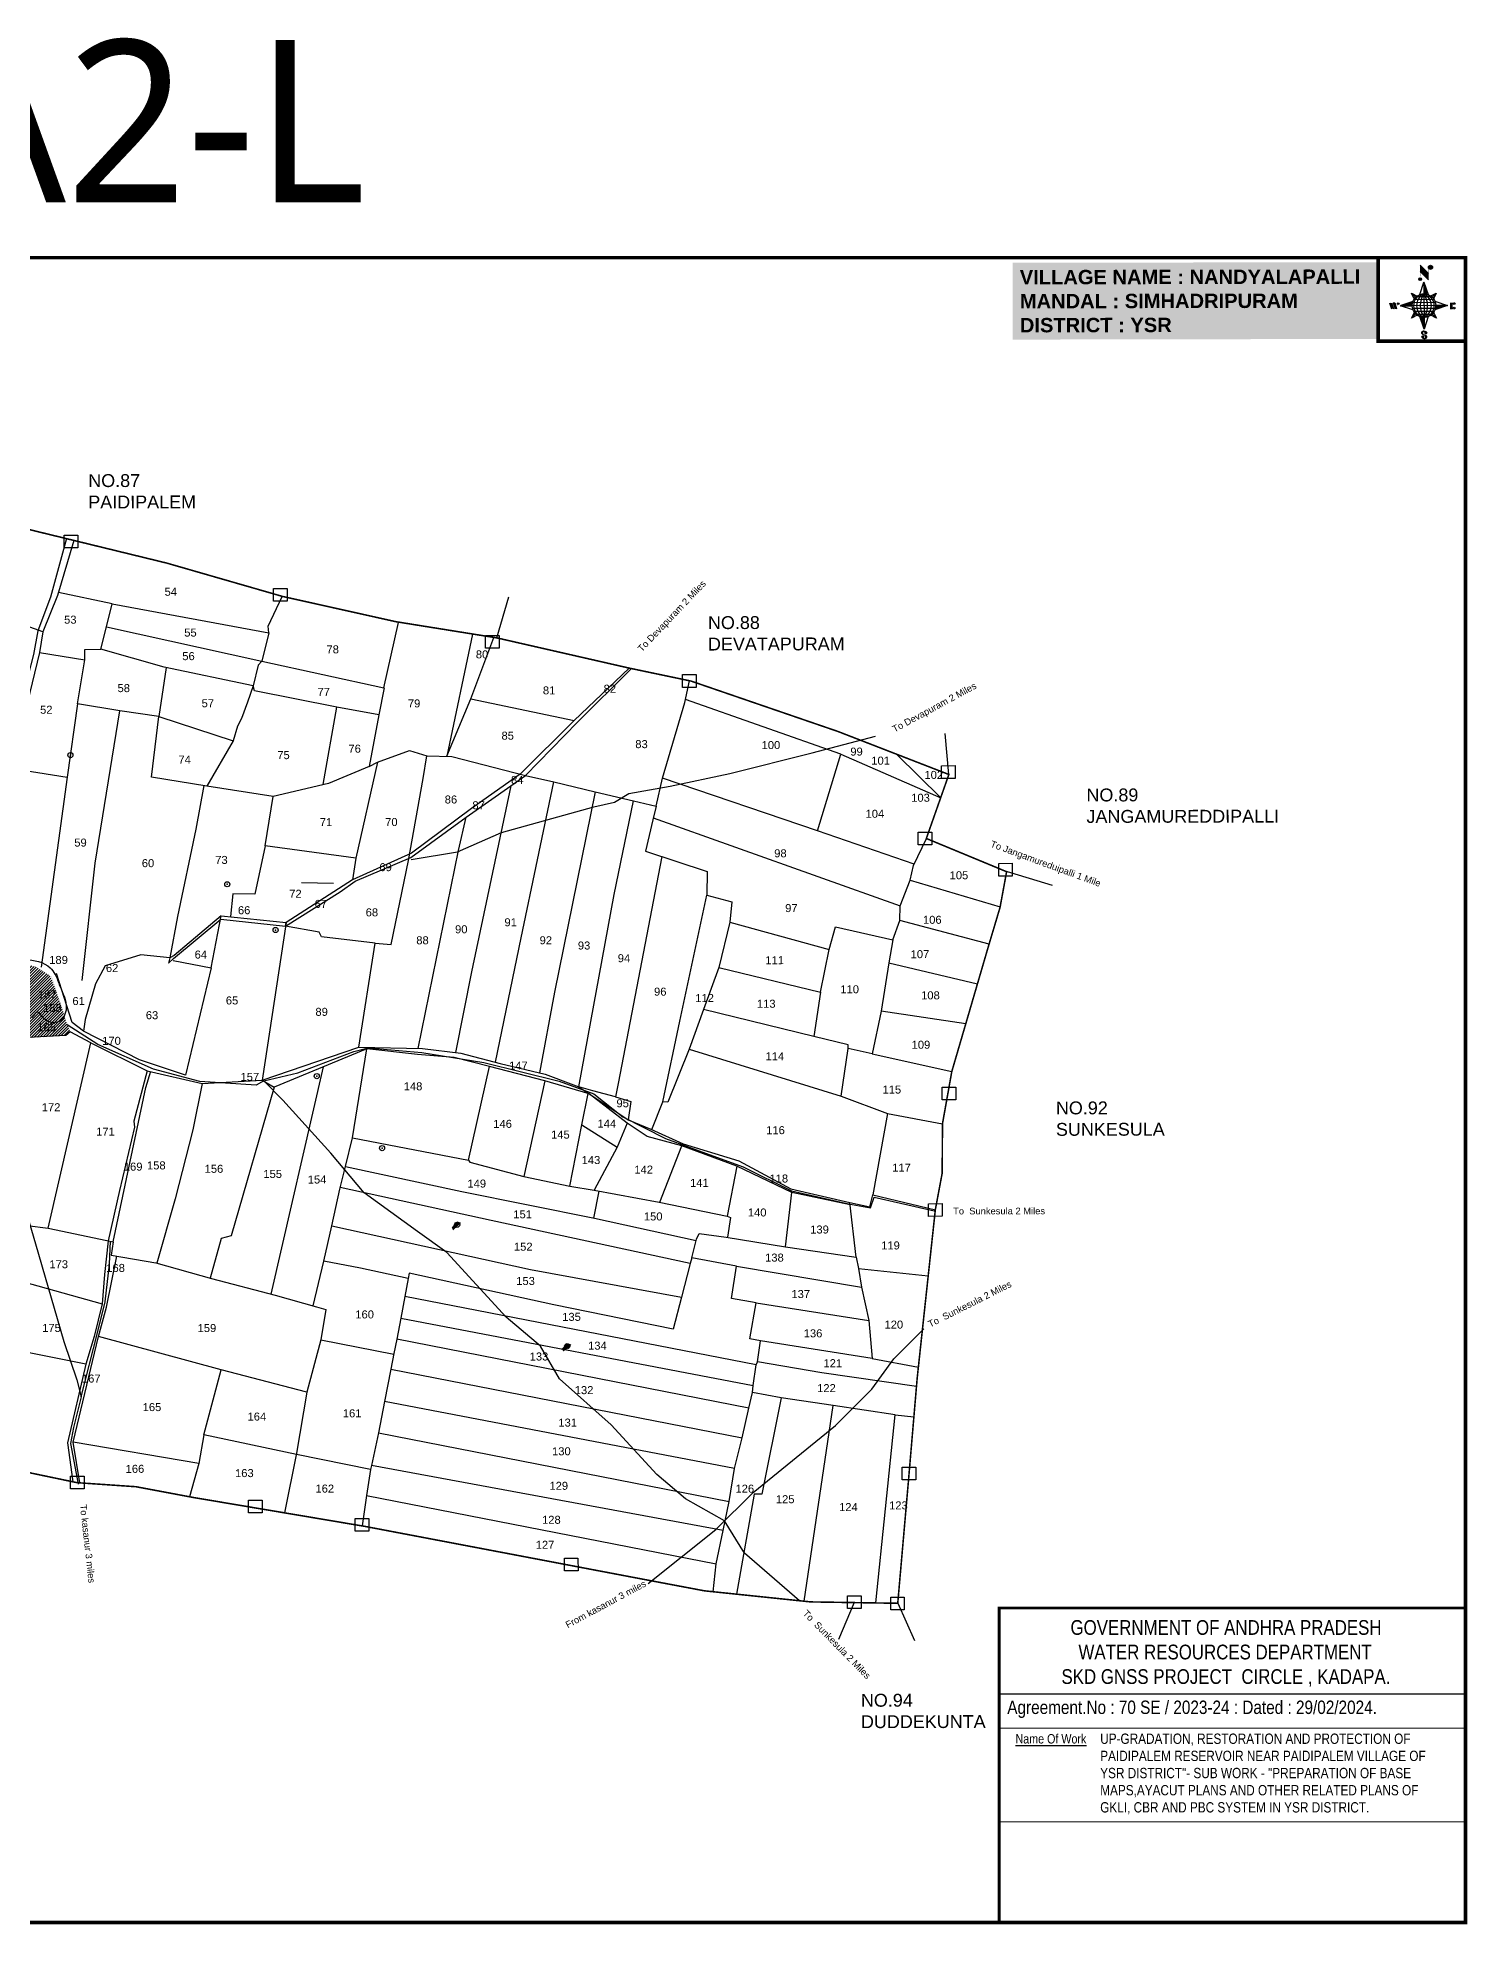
# Model space of a CAD drawing. Header units: inches. Extents: x 192109 to 198389, y 1620925 to 1624593.
# Drawn here: x 195609 to 198389, y 1620925 to 1624593 of the extents above; entities that cross this region are included whole.
import ezdxf
from ezdxf.enums import TextEntityAlignment as Align

# ---------------------------------------------------------------- set-up
doc = ezdxf.new("R2010")
doc.units = ezdxf.units.IN
doc.header["$LTSCALE"] = 15
doc.header["$MEASUREMENT"] = 0
doc.header["$PDMODE"] = 32
doc.header["$PDSIZE"] = 10
for name, color, linetype in [('bord', 1, 'Continuous'), ('CADAS', 1, 'Continuous'), ('FRAME 025', 7, 'Continuous'), ('PLOT NO', 7, 'Continuous'), ('PLOTS', 7, 'Continuous'), ('POINT', 2, 'Continuous'), ('ROAD', 1, 'Continuous'), ('STREAM', 4, 'Continuous'), ('text2', 7, 'Continuous'), ('TITLEBLOCK', 7, 'Continuous'), ('VILLAGE BOUNADRY', 5, 'Continuous'), ('VILLAGE BOUNDARY', 5, 'Continuous')]:
    doc.layers.add(name, color=color, linetype=linetype)
doc.styles.add('ARIALN', font='ARIALN.TTF')
doc.styles.get("Standard").update_dxf_attribs({"font": 'arial.ttf'})
doc.styles.add('TMS', font='trebuc.ttf')
pattern_1 = [(267.297113149, (-8720374.938, 50637915.138), (10.5367255337, -0.497431438), [])]
pattern_2 = [(357.297113149, (-8720374.938, 50637915.138), (0.497431438, 10.5367255337), [])]

# ---------------------------------------------------------------- blocks, each defined once
blk = doc.blocks.new('*X14')
at = {"color": 0, "linetype": 'Continuous'}
for p, q in [((6321.6, 240.5), (6322.3, 241.2)), ((6321.6, 240.3), (6322.3, 241)), ((6321.6, 240.1), (6322.3, 240.8)), ((6321.6, 239.9), (6322.4, 240.7)), ((6321.6, 239.8), (6322.4, 240.6)), ((6321.6, 239.6), (6322.5, 240.5)), ((6321.6, 239.4), (6322.5, 240.3)), ((6321.6, 239.2), (6322.6, 240.2)), ((6321.7, 239.1), (6322.6, 240.1)), ((6321.8, 240.8), (6322.4, 241.4)), ((6321.8, 239), (6322.7, 240)), ((6321.8, 239), (6322.8, 239.9)), ((6321.9, 238.9), (6322.9, 239.8)), ((6322, 238.8), (6323, 239.7)), ((6322.1, 241.3), (6322.4, 241.6)), ((6322.1, 238.7), (6323.1, 239.6)), ((6322.2, 238.6), (6323.1, 239.6)), ((6322.3, 238.5), (6323.2, 239.5)), ((6322.4, 238.5), (6323.3, 239.4)), ((6322.5, 238.4), (6323.4, 239.3)), ((6322.7, 238.4), (6323.6, 239.3)), ((6322.8, 238.3), (6323.7, 239.2)), ((6322.9, 238.3), (6323.8, 239.1)), ((6323.1, 238.2), (6323.9, 239.1)), ((6323.2, 238.2), (6324, 239)), ((6323.3, 238.2), (6324.2, 239)), ((6323.5, 238.1), (6324.3, 238.9)), ((6323.7, 238.1), (6324.4, 238.9)), ((6323.8, 238.1), (6324.6, 238.8)), ((6324.1, 238.2), (6324.7, 238.8)), ((6324.3, 238.3), (6324.9, 238.8)), ((6324.6, 238.3), (6325.1, 238.8)), ((6324.8, 238.4), (6325.2, 238.8)), ((6325.1, 238.5), (6325.4, 238.8)), ((6325.4, 238.6), (6325.6, 238.8))]:
    blk.add_line(p, q, dxfattribs=at)
blk = doc.blocks.new('*X13')
at = {"color": 0, "linetype": 'Continuous'}
for p, q in [((6324.4, 240.3), (6324.5, 240.4)), ((6324.6, 240.3), (6324.8, 240.5)), ((6324.7, 240.2), (6325, 240.5)), ((6324.8, 240.2), (6325.2, 240.6)), ((6325, 240.1), (6325.5, 240.6)), ((6325.1, 240.1), (6325.6, 240.6)), ((6325.2, 240), (6325.8, 240.6)), ((6325.3, 240), (6326, 240.6)), ((6325.4, 239.9), (6326.1, 240.6)), ((6325.5, 239.8), (6326.2, 240.5)), ((6325.6, 239.8), (6326.3, 240.5)), ((6325.7, 239.7), (6326.5, 240.4)), ((6325.9, 239.6), (6326.6, 240.3)), ((6326, 239.5), (6326.7, 240.3)), ((6326, 239.4), (6326.8, 240.2)), ((6326.1, 239.3), (6327, 240.2)), ((6326.2, 239.3), (6327.1, 240.1)), ((6326.3, 239.2), (6327.1, 240)), ((6326.4, 239.1), (6327.2, 239.9)), ((6326.5, 239), (6327.3, 239.8)), ((6326.5, 238.9), (6327.4, 239.7)), ((6326.6, 238.8), (6327.5, 239.6)), ((6326.7, 238.7), (6327.5, 239.5)), ((6326.8, 238.6), (6327.6, 239.4)), ((6326.8, 238.5), (6327.7, 239.3)), ((6326.8, 236.5), (6327.4, 237)), ((6326.9, 238.3), (6327.8, 239.2)), ((6326.9, 238.2), (6327.9, 239.1)), ((6326.9, 236.8), (6327.6, 237.4)), ((6327, 238.1), (6327.8, 239)), ((6327, 237.9), (6327.8, 238.8)), ((6327, 237.8), (6327.8, 238.6)), ((6327, 237.6), (6327.8, 238.4)), ((6327, 237.4), (6327.8, 238.2)), ((6327, 237.3), (6327.8, 238)), ((6327, 237.1), (6327.8, 237.9))]:
    blk.add_line(p, q, dxfattribs=at)
blk = doc.blocks.new('H')
at = {"layer": 'bord', "extrusion": (0.000427885, 0.004792, 0.999988)}
h = blk.add_hatch(dxfattribs=at)
h.set_pattern_fill('LINE', color=8, scale=84.387686, angle=-2.7029, style=0)
h.set_pattern_definition(pattern_2)
h.paths.add_polyline_path([(-492, 786, -0.090992), (-448, 775), (-486, 912)])
h = blk.add_hatch(dxfattribs=at)
h.set_pattern_fill('LINE', color=8, scale=84.387686, angle=-92.7029, style=0)
h.set_pattern_definition(pattern_1)
h.paths.add_polyline_path([(-625, 665, -0.090992), (-615, 710), (-751, 671)])
h = blk.add_hatch(dxfattribs=at)
h.set_pattern_fill('LINE', color=8, scale=84.387686, angle=-92.7029, style=0)
h.set_pattern_definition(pattern_1)
h.paths.add_polyline_path([(-246, 647), (-372, 653, -0.090992), (-382, 609)])
h = blk.add_hatch(dxfattribs=at)
h.set_pattern_fill('LINE', color=8, scale=84.387686, angle=-2.7029, style=0)
h.set_pattern_definition(pattern_2)
h.paths.add_polyline_path([(-504, 533, -0.090992), (-549, 543), (-510, 406)])
for p, q in [((-519, 1020, -1217), (-435, 927, -1216)), ((-516, 1087, -1217), (-432, 994, -1217)), ((-538, 774, -1216), (-487, 906, -1216)), ((-487, 906, -1216), (-493, 780, -1216)), ((-487, 906, -1216), (-448, 769, -1216)), ((-865, 701, -1215), (-847, 638, -1215)), ((-847, 700, -1215), (-829, 637, -1215)), ((-829, 699, -1215), (-811, 636, -1215)), ((-829, 699, -1215), (-811, 698, -1215)), ((-811, 698, -1215), (-794, 635, -1215)), ((-752, 665, -1215), (-615, 704, -1215)), ((-752, 665, -1215), (-625, 659, -1215)), ((-619, 614, -1215), (-752, 665, -1215)), ((-627, 794, -1216), (-567, 760, -1216)), ((-627, 794, -1216), (-584, 747, -1215)), ((-599, 731, -1215), (-627, 794, -1216)), ((-421, 753, -1216), (-359, 781, -1216)), ((-359, 781, -1216), (-405, 739, -1216)), ((-359, 781, -1216), (-392, 721, -1215)), ((-246, 641, -1215), (-383, 603, -1215)), ((-379, 693, -1215), (-246, 641, -1215)), ((-373, 647, -1215), (-246, 641, -1215)), ((-213, 669, -1215), (-217, 601, -1215)), ((-197, 600, -1215), (-194, 668, -1215)), ((-639, 526, -1214), (-606, 585, -1215)), ((-639, 526, -1214), (-593, 568, -1215)), ((-577, 553, -1215), (-639, 526, -1214)), ((-511, 400, -1214), (-549, 537, -1214)), ((-460, 533, -1215), (-511, 400, -1214)), ((-505, 527, -1214), (-511, 400, -1214)), ((-371, 513, -1214), (-431, 546, -1215)), ((-371, 513, -1214), (-414, 560, -1215)), ((-399, 576, -1215), (-371, 513, -1214))]:
    blk.add_line(p, q, dxfattribs=at)
at = {"layer": 'bord', "color": 8, "linetype": 'ByBlock', "extrusion": (0.000427885, 0.004792, 0.999988)}
for p, q in [((-373, 647, -1215), (-625, 659, -1215)), ((-378, 616, -1215), (-623, 628, -1215)), ((-375, 679, -1215), (-620, 691, -1215)), ((-386, 711, -1215), (-605, 722, -1215)), ((-411, 744, -1216), (-578, 752, -1216)), ((-493, 780, -1216), (-505, 527, -1214)), ((-392, 585, -1215), (-611, 595, -1215)), ((-420, 555, -1215), (-587, 562, -1215))]:
    blk.add_line(p, q, dxfattribs=at)
at = {"layer": 'bord', "extrusion": (0.000427885, 0.004792, 0.999988), "elevation": -1212}
for points, const_width in [([(-522, 960), (-516, 1093)], 1.61), ([(-434, 933), (-428, 1066)], 1.61), ([(-870, 707), (-846, 706)], 0.642), ([(-829, 643), (-855, 644)], 0.642), ([(-829, 643), (-821, 678)], 0.642), ([(-811, 642), (-784, 641)], 0.642), ([(-793, 641), (-782, 694)], 0.642), ([(-223, 676), (-174, 673)], 0.706), ([(-195, 645), (-185, 644)], 0.706), ([(-177, 605), (-226, 607)], 0.706)]:
    blk.add_lwpolyline(points, dxfattribs=dict(at, const_width=const_width))
for points, const_width in [([(-414, 1073, 1), (-398, 1058, 1)], 22.3), ([(-530, 950, 1), (-520, 939, 1)], 14.8), ([(-776, 697, 1), (-769, 690, 1)], 8.9), ([(-180, 618, 1), (-173, 611, 1)], 9.79), ([(-178, 667, 1), (-171, 660, 1)], 9.79), ([(-525, 322, 1), (-533, 329, 1)], 11.1), ([(-490, 362, 1), (-498, 369, 1)], 11.1)]:
    blk.add_lwpolyline(points, format="xyb", close=True, dxfattribs=dict(at, const_width=const_width))
for points in [[(-537, 317), (-531, 310), (-520, 307), (-505, 307), (-494, 310), (-486, 318), (-487, 326), (-491, 333), (-494, 336), (-503, 341), (-522, 347), (-530, 352), (-534, 355), (-537, 363), (-537, 373), (-530, 381), (-520, 384), (-504, 384), (-493, 380), (-487, 373)], [(-522, 348), (-526, 354), (-528, 361), (-528, 371), (-526, 375), (-521, 381), (-515, 384)], [(-505, 307), (-499, 312), (-497, 319), (-497, 327), (-501, 335), (-509, 343)]]:
    blk.add_lwpolyline(points, dxfattribs=at)
at = {"layer": 'bord', "extrusion": (0.000427885, 0.004792, 0.999988)}
for centre, radius in [((-406, 1065, -1212), 22.3), ((-525, 944, -1212), 14.8), ((-773, 694, -1212), 8.9), ((-498, 659, -1212), 127), ((-177, 615, -1212), 9.79), ((-174, 663, -1212), 9.79), ((-529, 325, -1212), 11.1), ((-494, 365, -1212), 11.1)]:
    blk.add_circle(centre, radius, dxfattribs=at)
at = {"layer": 'bord', "color": 8, "linetype": 'ByBlock', "extrusion": (0.000427885, 0.004792, 0.999988)}
for centre, radius, start, end in [((-482, 658, -1212), 128, 94.9254, 259.6691), ((-437, 656, -1212), 141, 113.2864, 241.308), ((-316, 651, -1212), 222, 142.5892, 212.0053), ((-560, 662, -1212), 141, 293.2864, 61.308), ((-681, 668, -1212), 222, 322.5892, 32.0053), ((-515, 660, -1212), 128, 274.9254, 79.6691)]:
    blk.add_arc(centre, radius, start, end, dxfattribs=at)
at = {"layer": 'bord', "extrusion": (0.000427885, 0.004792, 0.999988)}
for points in [[(-516, 1093, -1212), (-431, 1000, -1212), (-519, 1026, -1212), (-434, 933, -1212)], [(-864, 707, -1212), (-846, 706, -1212), (-846, 644, -1212), (-829, 643, -1212)], [(-829, 705, -1212), (-811, 704, -1212), (-811, 642, -1212), (-793, 641, -1212)], [(-193, 674, -1212), (-197, 606, -1212), (-213, 675, -1212), (-216, 607, -1212)]]:
    blk.add_solid(points, dxfattribs=at)
at = {"layer": 'bord', "extrusion": (0.000427885, 0.004792, 0.999988), "xscale": 7.977342409717546, "yscale": 7.977342409717546, "zscale": 7.977342409717546, "rotation": 138.0840426661453}
for name, p in [('*X13', (38301, -31929, -1212)), ('*X14', (38314, -31951, -1212))]:
    blk.add_blockref(name, p, dxfattribs=at)
blk = doc.blocks.new('DROP')
h = blk.add_hatch()
h.set_pattern_fill('ANSI31', color=1, scale=10, angle=45)
h.set_pattern_definition([(90, (-324.4107, -25.7687), (-1.25, 0), [])])
h.paths.add_polyline_path([(-9.9, -4.3), (-13.8, 4.1), (13.8, 4.1), (10.2, -4.3)])

msp = doc.modelspace()

# ---------------------------------------------------------------- hatches: boundary and pattern name
at = {"layer": 'PLOTS'}
h = msp.add_hatch(dxfattribs=at)
h.set_pattern_fill('ANSI31', color=30, scale=31.113014, angle=0.1003)
h.set_pattern_definition([(45.1003, (192838.867, 1621082.6383), (-2.754838, 2.7452096), [])])
edge = h.paths.add_edge_path()
edge.add_spline(control_points=[(195646.2, 1622736.5), (195646.1, 1622736.6), (195646.1, 1622736.7), (195645.8, 1622737.4), (195645.5, 1622738), (195645, 1622739.2), (195644.7, 1622739.9), (195644.2, 1622741.1), (195643.9, 1622741.8), (195643.4, 1622742.9), (195643.2, 1622743.3), (195643, 1622744), (195642.9, 1622744.3), (195642.7, 1622744.6), (195642.7, 1622744.7), (195642.6, 1622744.9), (195642.6, 1622745), (195642.5, 1622745), (195642.5, 1622745.1), (195642.5, 1622745.1), (195642.5, 1622745.2), (195642.5, 1622745.2), (195642.4, 1622745.3), (195642.4, 1622745.4), (195642.4, 1622745.5), (195642.3, 1622745.7), (195642.3, 1622745.7), (195642.2, 1622745.9), (195642.2, 1622746), (195641.9, 1622746.7), (195641.6, 1622747.3), (195641.2, 1622748.5), (195641, 1622749.1), (195640.6, 1622750.2), (195640.4, 1622750.8), (195639.9, 1622751.9), (195639.7, 1622752.4), (195639.3, 1622753.5), (195639.1, 1622754.1), (195638.7, 1622755.2), (195638.5, 1622755.7), (195638.2, 1622756.6), (195638, 1622757), (195637.7, 1622757.8), (195637.6, 1622758.2), (195637.3, 1622758.9), (195637.1, 1622759.3), (195636.8, 1622760.1), (195636.7, 1622760.5), (195636.3, 1622761.2), (195636.2, 1622761.6), (195635.9, 1622762.3), (195635.7, 1622762.6), (195635.4, 1622763.3), (195635.2, 1622763.7), (195634.9, 1622764.4), (195634.7, 1622764.7), (195634.4, 1622765.4), (195634.2, 1622765.7), (195634, 1622766.2), (195633.9, 1622766.4), (195633.8, 1622766.6), (195633.7, 1622766.7), (195633.7, 1622766.8), (195633.6, 1622766.9), (195633.6, 1622766.9), (195633.6, 1622767), (195633.5, 1622767.1), (195633.5, 1622767.1), (195633.4, 1622767.3), (195633.3, 1622767.4), (195633, 1622767.9), (195632.8, 1622768.3), (195632.3, 1622769.1), (195632.1, 1622769.5), (195631.8, 1622769.9), (195631.8, 1622769.9), (195631.8, 1622769.9)], knot_values=[965380.390459, 965380.390459, 965380.390459, 965380.390459, 965525.079832, 965525.079832, 966795.202568, 966795.202568, 968065.325303, 968065.325303, 969335.448039, 969335.448039, 970233.757893, 970233.757893, 970682.91282, 970682.91282, 970907.490284, 970907.490284, 971019.779016, 971019.779016, 971075.923382, 971075.923382, 971132.067748, 971132.067748, 971236.292595, 971236.292595, 971380.663233, 971380.663233, 971523.992289, 971523.992289, 971754.40865, 971754.40865, 972890.91368, 972890.91368, 974027.418711, 974027.418711, 975163.923742, 975163.923742, 976300.428772, 976300.428772, 977436.933803, 977436.933803, 978573.438833, 978573.438833, 979430.947815, 979430.947815, 980288.456797, 980288.456797, 981145.965778, 981145.965778, 982003.47476, 982003.47476, 982860.983741, 982860.983741, 983718.492723, 983718.492723, 984576.001705, 984576.001705, 985433.510686, 985433.510686, 986291.019668, 986291.019668, 986719.774158, 986719.774158, 986934.151404, 986934.151404, 987041.340027, 987041.340027, 987148.528649, 987148.528649, 987253.625091, 987253.625091, 987627.546463, 987627.546463, 988671.807291, 988671.807291, 989716.068119, 989716.068119, 989812.596755, 989812.596755, 989812.596755, 989812.596755], degree=3, periodic=0)
edge.add_line((195631.8, 1622769.9), (195606.5, 1622785.9))
edge.add_line((195606.5, 1622785.9), (195594.6, 1622789.2))
edge.add_spline(control_points=[(195594.6, 1622789.2), (195594, 1622789.3), (195593.3, 1622789.3), (195591.7, 1622789.5), (195590.8, 1622789.6), (195588.9, 1622789.8), (195587.9, 1622789.9), (195586.3, 1622790), (195585.7, 1622790), (195584.8, 1622790.1), (195584.5, 1622790.1), (195584, 1622790.1), (195583.8, 1622790.2), (195583.6, 1622790.2), (195583.5, 1622790.2), (195583.4, 1622790.2), (195583.3, 1622790.2), (195583.2, 1622790.2), (195583.1, 1622790.2), (195582.8, 1622790.2), (195582.6, 1622790.2), (195582.2, 1622790.3), (195582.1, 1622790.3), (195581.5, 1622790.3), (195581, 1622790.3), (195580.1, 1622790.4), (195579.6, 1622790.4), (195578.6, 1622790.4), (195578.1, 1622790.5), (195577.1, 1622790.5), (195576.6, 1622790.5), (195575.6, 1622790.6), (195575, 1622790.6), (195574, 1622790.7), (195573.5, 1622790.7), (195572.5, 1622790.8), (195572, 1622790.8), (195570.9, 1622790.9), (195570.4, 1622790.9), (195569.3, 1622791), (195568.8, 1622791.1), (195567.7, 1622791.2), (195567.2, 1622791.2), (195566.1, 1622791.4), (195565.6, 1622791.4), (195564.6, 1622791.6), (195564.2, 1622791.6), (195563.4, 1622791.8), (195563, 1622791.8), (195562.2, 1622792), (195561.8, 1622792), (195561, 1622792.2), (195560.6, 1622792.3), (195559.8, 1622792.5), (195559.4, 1622792.6), (195558.6, 1622792.8), (195558.2, 1622792.9), (195557.3, 1622793.1), (195556.9, 1622793.2), (195556.1, 1622793.4), (195555.7, 1622793.6), (195554.9, 1622793.8), (195554.5, 1622794), (195553.7, 1622794.3), (195553.2, 1622794.4), (195552.4, 1622794.8), (195552, 1622794.9), (195551.2, 1622795.3), (195550.8, 1622795.5), (195550, 1622795.8), (195549.6, 1622796), (195548.9, 1622796.4), (195548.6, 1622796.5), (195548.2, 1622796.7), (195548.1, 1622796.8), (195547.9, 1622796.9), (195547.9, 1622796.9), (195547.7, 1622797), (195547.7, 1622797), (195547.6, 1622797.1), (195547.5, 1622797.1), (195547.4, 1622797.2), (195547.4, 1622797.2), (195547, 1622797.4), (195546.8, 1622797.6), (195546.3, 1622797.9), (195546, 1622798), (195545.5, 1622798.3), (195545.3, 1622798.5), (195544.8, 1622798.8), (195544.6, 1622799), (195544.1, 1622799.3), (195543.9, 1622799.5), (195543.4, 1622799.8), (195543.2, 1622799.9), (195542.8, 1622800.3), (195542.5, 1622800.4), (195542.1, 1622800.7), (195541.9, 1622800.9), (195541.5, 1622801.2), (195541.3, 1622801.4), (195540.9, 1622801.7), (195540.7, 1622801.8), (195540.3, 1622802.1), (195540.1, 1622802.3), (195539.7, 1622802.6), (195539.5, 1622802.7), (195539.2, 1622803), (195539, 1622803.2), (195538.6, 1622803.5), (195538.4, 1622803.6), (195538.1, 1622803.9), (195537.9, 1622804), (195537.6, 1622804.3), (195537.4, 1622804.4), (195537.1, 1622804.7), (195536.9, 1622804.8), (195536.6, 1622805.1), (195536.4, 1622805.2), (195536.1, 1622805.4), (195535.9, 1622805.5), (195535.6, 1622805.8), (195535.5, 1622805.9), (195535.2, 1622806), (195535.2, 1622806.1), (195535.1, 1622806.2), (195535, 1622806.2), (195535, 1622806.2), (195534.9, 1622806.3), (195534.9, 1622806.3), (195534.9, 1622806.3), (195534.9, 1622806.3), (195534.9, 1622806.3), (195534.9, 1622806.3), (195534.8, 1622806.3), (195534.8, 1622806.3), (195534.8, 1622806.4), (195534.8, 1622806.4), (195534.7, 1622806.4), (195534.7, 1622806.4), (195534.6, 1622806.5), (195534.5, 1622806.5), (195534.5, 1622806.6), (195534.1, 1622806.8), (195533.8, 1622807.1), (195533.1, 1622807.5), (195532.8, 1622807.7), (195532.1, 1622808.1), (195531.7, 1622808.3), (195531, 1622808.7), (195530.7, 1622808.9), (195529.9, 1622809.3), (195529.6, 1622809.5), (195528.8, 1622809.9), (195528.5, 1622810.1), (195528.1, 1622810.3)], knot_values=[888816.306215, 888816.306215, 888816.306215, 888816.306215, 890092.834042, 890092.834042, 891957.598932, 891957.598932, 893822.363821, 893822.363821, 895007.058461, 895007.058461, 895599.405781, 895599.405781, 895895.579441, 895895.579441, 896043.666271, 896043.666271, 896191.753101, 896191.753101, 896311.497099, 896311.497099, 896749.906491, 896749.906491, 896969.111187, 896969.111187, 897874.928162, 897874.928162, 898780.745137, 898780.745137, 899686.562112, 899686.562112, 900592.379087, 900592.379087, 901498.196062, 901498.196062, 902404.013037, 902404.013037, 903309.830012, 903309.830012, 904215.646987, 904215.646987, 905121.463962, 905121.463962, 906027.280937, 906027.280937, 906933.097912, 906933.097912, 907595.309054, 907595.309054, 908257.520195, 908257.520195, 908919.731337, 908919.731337, 909581.942478, 909581.942478, 910244.15362, 910244.15362, 910906.364761, 910906.364761, 911568.575903, 911568.575903, 912230.787044, 912230.787044, 912892.998186, 912892.998186, 913555.209327, 913555.209327, 914217.420469, 914217.420469, 914879.63161, 914879.63161, 915541.842752, 915541.842752, 915964.52861, 915964.52861, 916175.871539, 916175.871539, 916281.543004, 916281.543004, 916387.214468, 916387.214468, 916450.708334, 916450.708334, 916549.627788, 916549.627788, 916992.039669, 916992.039669, 917434.45155, 917434.45155, 917876.863431, 917876.863431, 918319.275312, 918319.275312, 918761.687193, 918761.687193, 919204.099074, 919204.099074, 919646.510955, 919646.510955, 920088.922836, 920088.922836, 920531.334717, 920531.334717, 920973.746598, 920973.746598, 921416.158479, 921416.158479, 921858.57036, 921858.57036, 922300.982242, 922300.982242, 922743.394123, 922743.394123, 923185.806004, 923185.806004, 923628.217885, 923628.217885, 924070.629766, 924070.629766, 924513.041647, 924513.041647, 924955.453528, 924955.453528, 925397.865409, 925397.865409, 925619.071349, 925619.071349, 925729.67432, 925729.67432, 925784.975805, 925784.975805, 925812.626547, 925812.626547, 925840.27729, 925840.27729, 925874.527659, 925874.527659, 925930.02105, 925930.02105, 926005.817365, 926005.817365, 926100.209711, 926100.209711, 926310.137135, 926310.137135, 927231.762455, 927231.762455, 928153.387774, 928153.387774, 929075.013093, 929075.013093, 929996.638412, 929996.638412, 930918.263731, 930918.263731, 931773.384213, 931773.384213, 931773.384213, 931773.384213], degree=3, periodic=0)
edge.add_line((195528.1, 1622810.3), (195474.3, 1622832.4))
edge.add_line((195474.3, 1622832.4), (195445.8, 1622748.7))
edge.add_line((195445.8, 1622748.7), (195446.1, 1622734.4))
edge.add_line((195446.1, 1622734.4), (195415, 1622740.1))
edge.add_line((195415, 1622740.1), (195390.8, 1622655.6))
edge.add_line((195390.8, 1622655.6), (195438.5, 1622637.3))
edge.add_line((195438.5, 1622637.3), (195494.6, 1622625.3))
edge.add_line((195494.6, 1622625.3), (195510.6, 1622589.5))
edge.add_line((195510.6, 1622589.5), (195541.5, 1622589.1))
edge.add_line((195541.5, 1622589.1), (195590.5, 1622648.9))
edge.add_line((195590.5, 1622648.9), (195664.1, 1622653.2))
edge.add_line((195664.1, 1622653.2), (195672.3, 1622660.1))
edge.add_line((195672.3, 1622660.1), (195667.1, 1622672.5))
edge.add_line((195667.1, 1622672.5), (195646.2, 1622736.5))
h.paths.add_polyline_path([(195466.6, 1622687.2), (195510.8, 1622687.2), (195510.7, 1622711.1), (195466.5, 1622711)], flags=24)
h.paths.add_polyline_path([(195443.1, 1622752), (195487.3, 1622752.1), (195487.3, 1622775.9), (195443.1, 1622775.9)], flags=25)
h.paths.add_polyline_path([(195554.8, 1622764.4), (195599, 1622764.5), (195598.9, 1622788.3), (195554.7, 1622788.2)], flags=24)
h.paths.add_polyline_path([(195615.8, 1622694.5), (195660, 1622694.6), (195659.9, 1622718.4), (195615.7, 1622718.3)], flags=24)
h.paths.add_polyline_path([(195605.6, 1622720.9), (195649.8, 1622721), (195649.7, 1622744.8), (195605.5, 1622744.7)], flags=24)
h.paths.add_polyline_path([(195539.7, 1622672.1), (195583.9, 1622672.1), (195583.8, 1622696), (195539.6, 1622695.9)], flags=24)
h.paths.add_polyline_path([(195604.7, 1622657), (195648.9, 1622657), (195648.8, 1622680.9), (195604.6, 1622680.8)], flags=24)
h.paths.add_polyline_path([(195511.4, 1622601), (195555.6, 1622601.1), (195555.6, 1622624.9), (195511.3, 1622624.8)], flags=24)

# ---------------------------------------------------------------- linework, layer by layer
at = {"layer": 'FRAME 025', "lineweight": -3}
for points, elevation in [([(197481.7, 1621372.9), (198388.7, 1621372.9)], 0.3), ([(197481.7, 1621306.3), (198387.3, 1621306.9)], 3.6), ([(197481.6, 1621124.6), (198388.3, 1621124.1)], 4.4)]:
    msp.add_lwpolyline(points, dxfattribs=dict(at, elevation=elevation))
at = {"layer": 'PLOTS'}
for points in [[(195665.2, 1623619), (195634.1, 1623505.3), (195609.6, 1623439.9), (195601.5, 1623393.9), (195590.3, 1623351.1)], [(195679.4, 1623615.5), (195648.1, 1623508.1), (195619.6, 1623437.8), (195535.6, 1623467.6)], [(195619.6, 1623437.8), (195612.9, 1623397.6), (195701.3, 1623383.1), (195701, 1623403.7), (195732.4, 1623404.3), (195743.1, 1623447.5), (195754, 1623492.2), (195649.9, 1623514.3)], [(196057.3, 1623448.5), (196085, 1623506.7)], [(195754, 1623492.2), (196059.1, 1623435.6), (196057.3, 1623448.5)], [(195743.1, 1623447.5), (196045.2, 1623381), (196282.7, 1623328.7), (196311.2, 1623456.2)], [(196059.1, 1623435.6), (196045.2, 1623381), (196038, 1623372.7), (196028.3, 1623332.7), (196017.3, 1623301), (196005.5, 1623269.4), (195998.1, 1623254.5), (195989.2, 1623226), (195938.2, 1623137.9)], [(196455, 1623433.5), (196405.1, 1623195.8), (196451.9, 1623307.6), (196496.2, 1623426.9)], [(195612.9, 1623397.6), (195584.2, 1623279.4), (195552.6, 1623173.3), (195521.1, 1623013.6), (195490.5, 1622839.9)], [(196273, 1623276.7), (196191.1, 1623291.2), (196030.8, 1623322.9), (196028.3, 1623332.7), (195855.4, 1623369.2), (195732.4, 1623404.3)], [(195696.1, 1622759.7), (195720.9, 1622988.2), (195768.8, 1623284.4), (195686.8, 1623297.6), (195701.3, 1623383.1)], [(195858.9, 1623368.5), (195844.8, 1623273), (195989.2, 1623226)], [(196451.9, 1623307.6), (196652.7, 1623265.4), (196759.2, 1623367.3)], [(196558.2, 1623158.5), (196658.9, 1623262.2), (196763.5, 1623366)], [(196283.1, 1623328.6), (196273, 1623276.7), (196253.6, 1623176), (196174.8, 1623143.2), (196067.5, 1623117.5), (195938.2, 1623137.9), (195830.4, 1623154.9), (195844.8, 1623273), (195768.8, 1623284.4)], [(195966.4, 1622885.9), (196092.5, 1622872.7), (196045.8, 1622566.3), (196234, 1622630.1), (196265.8, 1622832.2), (196296.5, 1622829.7), (196330.1, 1622993.3), (196359.2, 1623152.3), (196366.2, 1623196.9), (196414.7, 1623195.6), (196558.2, 1623158.5), (196612.8, 1623145.9), (196693.4, 1623126.8), (196768.1, 1623109), (196811.7, 1623098.7), (196824.6, 1623153.1), (196867.8, 1623300.3), (196876.7, 1623342.7)], [(195686.8, 1623297.6), (195666.5, 1623155.2), (195616.2, 1622785.6)], [(196164.4, 1623140.7), (196191.1, 1623291.2)], [(197171.1, 1623199.6), (196869, 1623306.2)], [(196652.7, 1623265.4), (196547.3, 1623161.3), (196453.2, 1623094.4), (196336.4, 1623007.4), (196221.7, 1622955.7)], [(196270.1, 1623184.2), (196227.8, 1622998), (196221.7, 1622955.7), (196092.5, 1622872.7)], [(196253.6, 1623176), (196270.1, 1623184.2), (196332.1, 1623207.1), (196366.2, 1623196.9)], [(197125.9, 1623051.1), (197171.1, 1623199.6), (197365.2, 1623115.1), (197280.2, 1623199.5)], [(195540.4, 1623175.2), (195666.5, 1623154.9)], [(196349, 1622627.6), (196427.3, 1623012.4), (196442.6, 1623077.3), (196529.4, 1623138.4), (196558.1, 1623158.5)], [(196499.6, 1622600.9), (196549.6, 1622842.6), (196612.8, 1623145.9)], [(197313.5, 1622986.3), (197125.9, 1623051.1), (196824.6, 1623153.1)], [(195932.2, 1623138.9), (195916.6, 1623053.8), (195881.1, 1622884.4), (195866.2, 1622804.1)], [(196227.8, 1622998), (196051.9, 1623022), (196067.5, 1623117.5)], [(196529.4, 1623138.4), (196452.8, 1622776.8), (196422, 1622619.7)], [(196693.4, 1623126.8), (196614.6, 1622737.4), (196585.2, 1622580.2)], [(196661.3, 1622553.3), (196730.3, 1622927.2), (196768.1, 1623109)], [(196091.5, 1622865.8), (196197.3, 1622932.1), (196226.5, 1622953.2), (196335, 1622998.8), (196442.6, 1623077.3)], [(196811.7, 1623098.7), (196805.4, 1623072.1), (196791, 1623011.3), (196911.4, 1622972), (196910.8, 1622926), (196959, 1622912.7), (196955.4, 1622873), (197148.4, 1622820.4), (197160.4, 1622864.3), (197272.4, 1622838.9), (197285.6, 1622876.5), (197286.7, 1622904.9), (197306, 1622954.9), (197312.1, 1622983.2), (197337.3, 1623036)], [(196806.4, 1623076.3), (197286.7, 1622904.9)], [(196051.9, 1623022), (196031.9, 1622927.6), (195988.8, 1622928.4), (195984.1, 1622884)], [(196823.2, 1623000.7), (196738.2, 1622559.4), (196732.9, 1622534), (196689.1, 1622545.4), (196661.3, 1622553.3)], [(196803.4, 1622470.1), (196825.1, 1622523.8), (196858, 1622680.9), (196910.8, 1622926)], [(197306, 1622954.9), (197480.8, 1622902.8)], [(195966.4, 1622885.9), (195874.7, 1622808.7), (195866.2, 1622804.1), (195809.7, 1622809.7), (195740.5, 1622788.7), (195721.5, 1622753.4), (195701.7, 1622683.8), (195698.4, 1622661.1)], [(195872.8, 1622798.6), (195946.8, 1622784.3), (195966.4, 1622885.9)], [(195866.2, 1622804.1), (195864, 1622793.3), (195873.5, 1622802.4), (195965.4, 1622879.3), (196091.5, 1622865.8)], [(196161.3, 1622844.8), (196156.5, 1622853.7), (196091.5, 1622865.8), (196092.5, 1622872.7)], [(196955.4, 1622873), (196933.7, 1622785.2), (196904, 1622703.2), (196876.2, 1622626.5), (196834.5, 1622523.6), (196825.1, 1622523.8)], [(197459.3, 1622830.8), (197285.6, 1622876.5)], [(196265.8, 1622832.2), (196161.3, 1622844.8)], [(197131.4, 1622737.3), (197148.4, 1622820.4)], [(197272.4, 1622838.9), (197264.4, 1622794), (197249.2, 1622700), (197232.2, 1622617.2), (197386.8, 1622582.9)], [(195946.8, 1622784.3), (195896.6, 1622576.1), (195807.1, 1622605.8), (195698.4, 1622661.1), (195676.4, 1622678.1), (195646.1, 1622773.4)], [(196933.7, 1622785.2), (197131.4, 1622737.3), (197118.4, 1622651)], [(197264.4, 1622794), (197437, 1622753.2)], [(197232.2, 1622617.2), (197185.1, 1622627.7), (197185.1, 1622634.7), (197118.4, 1622651), (196904, 1622703.2)], [(197414, 1622675.6), (197249.2, 1622700)], [(195214.2, 1622679.3), (195348.8, 1622619.1), (195320.1, 1622588.3), (195308.3, 1622550.2), (195548.6, 1622487.6), (195505.7, 1622293.9), (195588.9, 1622283.6), (195630, 1622278.6), (195755.9, 1622251.9), (195752.2, 1622225.6), (195839.4, 1622210.7), (195947.4, 1622180.4), (196070.9, 1622148.2), (196151.7, 1622125.7), (196169.7, 1622120.4), (196159.7, 1622061.5), (196133, 1621959.4), (196112.8, 1621840.7), (196089.3, 1621725)], [(195630, 1622278.6), (195713, 1622638.5), (195672.3, 1622660.1), (195664.1, 1622653.2), (195590.5, 1622648.9)], [(195713, 1622638.5), (195822.2, 1622584.4), (195929.2, 1622559.7), (196045.8, 1622566.3), (196069.5, 1622552.5), (195985.6, 1622263.6), (195966.3, 1622258.6), (195944.5, 1622181.2)], [(197188.9, 1622323.7), (197075.5, 1622348), (196968.8, 1622399.1), (196862.1, 1622438.2), (196794.6, 1622456.3), (196755.8, 1622482.5), (196681.7, 1622539.6), (196595.4, 1622564.9), (196488.1, 1622593), (196419.5, 1622609.9), (196347.7, 1622615.8), (196249.6, 1622627.2), (196069.5, 1622552.5)], [(196145.2, 1622127.5), (196165.9, 1622214), (196181.1, 1622283.2), (196196.8, 1622354.5), (196207.8, 1622398.1), (196221.8, 1622454), (196249.6, 1622627.2)], [(196234, 1622630.1), (196357.3, 1622627.4), (196431.9, 1622618.5), (196508.7, 1622598.6), (196596.1, 1622577.6), (196661.3, 1622553.3), (196757.2, 1622489), (196801.5, 1622470.9), (196864.3, 1622442.4), (196973, 1622409.6), (197073.6, 1622354.7), (197188.4, 1622328.6), (197227.7, 1622319.6), (197233.1, 1622343.5), (197354.8, 1622314.2)], [(196876.2, 1622626.5), (197171.4, 1622535.3), (197261.5, 1622501.5), (197368.7, 1622481.5)], [(197171.4, 1622535.3), (197185.1, 1622627.7)], [(196164.7, 1622592), (196062.7, 1622150.3)], [(196447.2, 1622410.8), (196488.1, 1622593)], [(195822.2, 1622584.4), (195796.6, 1622486.1), (195797.6, 1622474.5), (195768.3, 1622351.6), (195746.4, 1622253.9)], [(195755.9, 1622251.9), (195819.4, 1622551.6), (195829.1, 1622583.7)], [(195929.2, 1622559.7), (195911.2, 1622469.5), (195876.4, 1622335.7), (195841.1, 1622210.2)], [(196595.4, 1622564.9), (196554.4, 1622378.9)], [(196644.1, 1622360.2), (196667.7, 1622479.1), (196679.9, 1622540.2)], [(196732.9, 1622534), (196762.6, 1622524.8), (196757.2, 1622489)], [(196667.7, 1622479.1), (196736.3, 1622436)], [(196755.8, 1622482.5), (196736.3, 1622436), (196691.5, 1622352.2)], [(197261.5, 1622501.5), (197233.1, 1622343.5)], [(196221.8, 1622454), (196447.2, 1622410.8), (196449.7, 1622406.4), (196554.4, 1622378.9), (196644.1, 1622360.2), (196691.5, 1622352.2), (196817.6, 1622329.1), (196950, 1622301.5), (196956.8, 1622299.3), (196950.5, 1622260.6)], [(196818.9, 1622328.8), (196862.1, 1622438.2)], [(196207.8, 1622398.1), (196434.3, 1622349.6), (196692, 1622297.6), (196889.9, 1622254.1)], [(196968.8, 1622399.1), (196950, 1622301.5)], [(196878, 1622209.7), (196490.9, 1622293.3), (196197.5, 1622357.7)], [(196700.6, 1622350.5), (196690, 1622298)], [(197063.2, 1622242.2), (197075.5, 1622348)], [(197200.7, 1622221.7), (197188.4, 1622328.6)], [(196181.1, 1622283.2), (196567.9, 1622198), (196861.2, 1622144.5)], [(197276.4, 1621915.4), (197156.2, 1621933.4), (197054.8, 1621948.6), (196999.2, 1621958.8), (197000.9, 1621972.7), (197006.1, 1622012.9), (197009.1, 1622018.8), (197014.8, 1622059.2), (196993.9, 1622063), (197006.4, 1622133.3), (196958.5, 1622141.7), (196968.1, 1622204.7), (196881.6, 1622220.8), (196890.7, 1622257), (196895.5, 1622268.3), (196947.9, 1622261.1), (197063.2, 1622242.2), (197200.7, 1622221.7), (197205.6, 1622200.1), (197211.3, 1622163.4), (197225.6, 1622099), (197231.8, 1622024.9), (197321.8, 1622008.1)], [(195746.4, 1622253.9), (195739.4, 1622188.1), (195734.8, 1622131.6), (195719.1, 1622068), (195702.7, 1622014), (195667, 1621860.9), (195677.5, 1621785.4)], [(196133, 1621959.4), (195965.9, 1622002.8), (195727.8, 1622067.5), (195743.4, 1622125), (195763.3, 1622223.7)], [(195752.2, 1622225.6), (195752.2, 1622225.6)], [(196881.6, 1622220.8), (196878, 1622209.7), (196861.2, 1622144.5), (196845, 1622081.9), (196612.9, 1622129.1), (196331.7, 1622190.7), (196329.5, 1622180.6), (196236.9, 1622200.7), (196165.9, 1622214)], [(196968.1, 1622204.7), (197211.3, 1622163.4)], [(197205.6, 1622200.1), (197340.9, 1622185.5)], [(195565.6, 1622178.6), (195734.8, 1622131.6)], [(196329.5, 1622180.6), (196323, 1622145.4), (196315.3, 1622103.4), (196307.6, 1622062.6), (196302.1, 1622034.8), (196296, 1622004.5), (196283.4, 1621941.3), (196272.2, 1621880.7), (196258.2, 1621817), (196256.5, 1621809.4), (196248.4, 1621758.7), (196240.3, 1621699.5)], [(195702.7, 1622014), (195517.5, 1622050.7), (195527.8, 1622119.6)], [(197006.1, 1622012.9), (196323, 1622145.4)], [(197006.4, 1622133.3), (197225.6, 1622099)], [(196315.3, 1622103.4), (197000.9, 1621972.7)], [(195691.5, 1621783.2), (195678.1, 1621862.2), (195727.8, 1622067.5)], [(196159.7, 1622061.5), (196301.7, 1622033.2)], [(196991.9, 1621928.7), (196307.6, 1622062.6)], [(197231.8, 1622024.9), (197014.8, 1622059.2)], [(196256.5, 1621809.4), (196112.4, 1621838.6), (195932.1, 1621876.5), (195966.4, 1622002.7)], [(196296, 1622004.5), (196979.1, 1621870.5)], [(197318.1, 1621970.7), (197134.3, 1621997), (197009.1, 1622018.8)], [(196964, 1621811.4), (196283.4, 1621941.3)], [(196922.5, 1621571.6), (196928.9, 1621625.7), (196942.1, 1621690.3), (196953.7, 1621746.9), (196964, 1621811.4), (196979.1, 1621870.5), (196991.9, 1621928.7), (196999.2, 1621958.8)], [(197054.8, 1621948.6), (197017.3, 1621761.5), (197002.3, 1621761.4), (196968, 1621566.8)], [(197099.6, 1621553.1), (197156.2, 1621933.4)], [(197239.1, 1621549.8), (197276.4, 1621915.4), (197313.1, 1621911.7)], [(195922.9, 1621820.8), (195678.1, 1621862.2)], [(195932.1, 1621876.5), (195922.9, 1621820.8), (195904.3, 1621756.3)], [(196272.2, 1621880.7), (196953.7, 1621746.9)], [(196942.1, 1621690.3), (196258.2, 1621817)], [(196248.4, 1621758.7), (196928.9, 1621625.7)]]:
    msp.add_lwpolyline(points, dxfattribs=at)
at = {"layer": 'PLOTS', "color": 11, "const_width": 0.156}
msp.add_lwpolyline([(195390.7, 1622655.2), (195415, 1622740.1), (195446.1, 1622734.4), (195445.8, 1622748.7), (195474.3, 1622832.4), (195549.9, 1622801.4), (195606.5, 1622785.9), (195636.1, 1622767.2), (195672.3, 1622660.1), (195664.1, 1622653.2), (195590.5, 1622648.9), (195541.5, 1622589.1), (195510.6, 1622589.5), (195494.6, 1622625.3), (195438.5, 1622637.3), (195390.7, 1622655.2), (195415, 1622740.1), (195446.1, 1622734.4), (195445.8, 1622748.7), (195474.3, 1622832.4), (195549.9, 1622801.4), (195606.5, 1622785.9), (195636.1, 1622767.2)], dxfattribs=at)
at = {"layer": 'PLOTS', "const_width": 0.00778}
msp.add_lwpolyline([(195390.7, 1622655.2), (195415, 1622740.1), (195446.1, 1622734.4), (195445.8, 1622748.7), (195474.3, 1622832.4), (195549.9, 1622801.4), (195606.5, 1622785.9), (195636.1, 1622767.2), (195667.1, 1622672.5), (195672.3, 1622660.1)], dxfattribs=at)
at = {"layer": 'POINT'}
for p in [(195673, 1623198, 103), (195978, 1622947, 104), (196072, 1622858, 105), (196152, 1622574, 106), (196279, 1622434, 107), (196425, 1622285, 108), (196639, 1622049, 109)]:
    msp.add_point(p, dxfattribs=at)
at = {"layer": 'ROAD'}
for points in [[(196335.8, 1622995), (196425.8, 1623009.9), (196511.5, 1623047.5), (196690.5, 1623097.4), (196731, 1623106.7), (196758.8, 1623123.7), (196839.5, 1623137.8), (196955.3, 1623162.3), (197115.4, 1623202.5), (197238.6, 1623234.7)], [(195343.7, 1622873.2), (195347.6, 1622763.4), (195359.6, 1622669.7), (195418.8, 1622591.7), (195463.9, 1622536.5), (195530.5, 1622452), (195556.4, 1622414.4), (195605.4, 1622247.9), (195660.4, 1622058.1), (195685.6, 1621983.7), (195693.8, 1621950.5), (195679.1, 1621890.8), (195673, 1621859.7), (195688.2, 1621780.6)], [(196049, 1622564.9), (196034.2, 1622556.5), (195924.6, 1622563.7), (195834.7, 1622587.7), (195726.6, 1622635.5), (195666.7, 1622673.5)], [(195693.8, 1621950.5), (195725.4, 1622075), (195740.7, 1622135.4), (195749, 1622208.3), (195750.9, 1622252.9)]]:
    msp.add_lwpolyline(points, dxfattribs=at)
at = {"layer": 'ROAD', "color": 30}
for points in [[(197090.7, 1621553.8), (196983.8, 1621646.8), (196944.8, 1621709.4), (196868.9, 1621751.9), (196813.2, 1621799.4), (196724.6, 1621896.3), (196623.9, 1621985.7), (196586.9, 1622049.1), (196520.2, 1622105.2), (196404.8, 1622231), (196348, 1622272.1), (196244.3, 1622347.2), (196179.4, 1622423.9), (196085.9, 1622527.3), (196049, 1622564.9), (196115.2, 1622580.4), (196224.4, 1622621.8), (196252.1, 1622629.2), (196356.2, 1622620), (196476.8, 1622600.7), (196623.1, 1622563.9), (196690.7, 1622539.8), (196747.3, 1622494.9), (196830.2, 1622452.7), (196922, 1622418.7), (196981.2, 1622397.7), (197075.4, 1622351.2), (197186.1, 1622325.8), (197228.7, 1622317.6), (197235.8, 1622338.7), (197352.6, 1622312.1)], [(196796.2, 1621587.6), (196927.7, 1621692.5), (197000.4, 1621764.2), (197160.6, 1621894.8), (197231, 1621965.5), (197274.4, 1622024.3), (197332.4, 1622082.5)]]:
    msp.add_lwpolyline(points, dxfattribs=at)
at = {"layer": 'STREAM'}
msp.add_spline([(194736.3, 1621987.9), (194730, 1622020.3), (194723.1, 1622062.2), (194714.4, 1622081.5), (194701.9, 1622122.1), (194694.9, 1622222.4), (194721, 1622256.8), (194758.8, 1622291), (194801.2, 1622326.7), (194824.5, 1622356.6), (194846.1, 1622420.3), (194898.7, 1622468.3), (194927.4, 1622490.5), (194962.1, 1622523.3), (194966.5, 1622576.3), (195028, 1622610.8), (195123.4, 1622626.1), (195154.1, 1622648.1), (195166.5, 1622666.7), (195192.6, 1622689.5), (195209.4, 1622712.9), (195229.7, 1622735.3), (195249.3, 1622748.4), (195276.8, 1622768.4), (195293.3, 1622787.7), (195310.5, 1622820.1), (195339, 1622837.4), (195356.4, 1622847.9), (195368.7, 1622854.2), (195391.7, 1622857.6), (195440.7, 1622855.7), (195462.7, 1622849.5), (195485.2, 1622842), (195498.7, 1622837.5), (195513.2, 1622830.3), (195526.3, 1622823.3), (195541.1, 1622815.1), (195552.9, 1622806.4), (195583.8, 1622800.9), (195633.8, 1622784.4), (195643, 1622772.1), (195652.5, 1622749.1), (195664.9, 1622705.9), (195650.8, 1622680), (195636.5, 1622678.1), (195618, 1622689.8), (195609.9, 1622698.4), (195598.2, 1622687.9)], degree=3, dxfattribs=at)
at = {"layer": 'text2'}
msp.add_lwpolyline([(196519.9, 1623422.3), (196502, 1623426)], dxfattribs=at)
at = {"layer": 'VILLAGE BOUNADRY', "color": 5}
for points, const_width in [([(193484.3, 1624165.2), (198385.6, 1624165.2), (198385.6, 1620928.6), (193484.3, 1620928.6)], 7), ([(198215.9, 1624165.2), (198385.6, 1624165.2), (198385.6, 1624003), (198215.9, 1624003)], 7), ([(198385.6, 1620928.6), (197478.9, 1620928.6), (197478.9, 1621539.9), (198385.6, 1621539.9)], 5.4)]:
    msp.add_lwpolyline(points, close=True, dxfattribs=dict(at, const_width=const_width))
at = {"layer": 'VILLAGE BOUNDARY', "ltscale": 5, "const_width": 3}
msp.add_lwpolyline([(195493.5, 1623660.8), (195679.4, 1623615.5), (195860.3, 1623571.4), (196085, 1623506.7), (196305.6, 1623457.5), (196502, 1623426), (196759.2, 1623367.3), (196879.8, 1623342), (197165.5, 1623244), (197381.1, 1623160.4), (197337.3, 1623036), (197493.4, 1622971.4), (197480.6, 1622901.9), (197458.1, 1622826.6), (197415.2, 1622679.9), (197386.8, 1622582.9), (197368.7, 1622481.5), (197368.1, 1622385.2), (197354.8, 1622314.2), (197319.5, 1621986.8), (197302.4, 1621785.7), (197281.7, 1621549.1), (197112.3, 1621551.8), (196906, 1621573.3), (196791.6, 1621594.9), (196245.7, 1621698.6), (196037.9, 1621733.6), (195910.9, 1621755), (195800.6, 1621775.7), (195685.9, 1621783.6), (195455.1, 1621831.8)], dxfattribs=at)
at = {"layer": 'VILLAGE BOUNDARY'}
for points in [[(195661, 1623625.7), (195687.4, 1623625.8), (195687.4, 1623601.1), (195661, 1623601)], [(196068.1, 1623522.1), (196094.5, 1623522.2), (196094.5, 1623497.5), (196068.1, 1623497.5)], [(196480.1, 1623430.9), (196506.5, 1623430.9), (196506.5, 1623406.2), (196480.1, 1623406.2)], [(196863.2, 1623354.5), (196889.6, 1623354.5), (196889.6, 1623329.8), (196863.2, 1623329.8)], [(197367, 1623177.5), (197393.4, 1623177.6), (197393.4, 1623152.9), (197367, 1623152.8)], [(197321.5, 1623048.2), (197347.9, 1623048.2), (197347.9, 1623023.5), (197321.5, 1623023.5)], [(197478.1, 1622987.6), (197504.5, 1622987.7), (197504.5, 1622963), (197478.1, 1622962.9)], [(197368.1, 1622552.4), (197394.5, 1622552.5), (197394.5, 1622527.8), (197368.1, 1622527.7)], [(197341.6, 1622326), (197368, 1622326.1), (197368.1, 1622301.4), (197341.7, 1622301.3)], [(195673.1, 1621796.5), (195699.5, 1621796.5), (195699.6, 1621771.8), (195673.2, 1621771.8)], [(197290.2, 1621813.8), (197316.6, 1621813.8), (197316.7, 1621789.1), (197290.3, 1621789.1)], [(196019.2, 1621749.4), (196045.6, 1621749.4), (196045.7, 1621724.8), (196019.3, 1621724.7)], [(196226.9, 1621713.9), (196253.3, 1621713.9), (196253.3, 1621689.2), (196226.9, 1621689.2)], [(196633.5, 1621636.6), (196659.9, 1621636.7), (196660, 1621612), (196633.6, 1621611.9)], [(197184.1, 1621563.5), (197210.5, 1621563.5), (197210.5, 1621538.8), (197184.1, 1621538.8)], [(197268.1, 1621560.9), (197294.5, 1621561), (197294.5, 1621536.3), (197268.1, 1621536.2)]]:
    msp.add_lwpolyline(points, close=True, dxfattribs=at)
for points in [[(196502, 1623426), (196525.3, 1623506)], [(197381.1, 1623160.4), (197374, 1623239.9)], [(197486.3, 1622974.4), (197582.1, 1622945.3)], [(196122.5, 1622950.5), (196184.8, 1622948.8)], [(197197, 1621550.5), (197166.5, 1621478.4)], [(197281.7, 1621549.1), (197314.3, 1621476.5)]]:
    msp.add_lwpolyline(points, dxfattribs=at)

# ---------------------------------------------------------------- block references
at = {"xscale": 0.7, "yscale": 0.7, "zscale": 0.7}
for p, rotation in [((196422.6, 1622283.4), 224.648353763952), ((196637.2, 1622047.3), 221.3360091512854)]:
    msp.add_blockref('DROP', p, dxfattribs=dict(at, rotation=rotation))
at = {"layer": 'VILLAGE BOUNADRY', "color": 1, "xscale": 0.1811299280544328, "yscale": 0.1811299280544328, "zscale": 0.1811299280544328, "rotation": 3.078330600073182}
msp.add_blockref('H', (198401.5, 1623958.7, 220.1), dxfattribs=at)

# ---------------------------------------------------------------- texts
at = {"layer": 'CADAS', "color": 2, "style": 'TMS'}
msp.add_text('A2-L', height=315.69, dxfattribs=at).set_placement((195401.8, 1624272.7))
at = {"layer": 'PLOT NO'}
for s, p in [('54', (195868.1, 1623515.7)), ('53', (195672.8, 1623461.4)), ('55', (195906.4, 1623436.3)), ('56', (195902.6, 1623390.5)), ('78', (196183, 1623403.7)), ('80', (196473.4, 1623393.9)), ('58', (195776.7, 1623328.3)), ('77', (196165.6, 1623321)), ('81', (196603.8, 1623323.9)), ('82', (196721.9, 1623327.1)), ('52', (195626.1, 1623286.3)), ('57', (195940.2, 1623298.9)), ('79', (196341.3, 1623298.6)), ('76', (196225.7, 1623210.6)), ('85', (196523.3, 1623235.9)), ('83', (196783.5, 1623219.4)), ('100', (197035.1, 1623217.6)), ('99', (197201.6, 1623204.9)), ('74', (195895.1, 1623189.4)), ('75', (196087.3, 1623198)), ('101', (197248.4, 1623187.3)), ('84', (196541.9, 1623149.8)), ('102', (197351.8, 1623159.6)), ('86', (196412.9, 1623111.8)), ('87', (196466.7, 1623100.6)), ('103', (197326, 1623115.2)), ('71', (196170, 1623067.8)), ('70', (196297.1, 1623068)), ('104', (197237.2, 1623084)), ('59', (195692.6, 1623028)), ('60', (195823.9, 1622988)), ('73', (195966.7, 1622994.3)), ('98', (197053.6, 1623007.2)), ('69', (196285.9, 1622980.2)), ('105', (197400.7, 1622964.5)), ('72', (196110.5, 1622928.5)), ('66', (196010.8, 1622896.5)), ('67', (196159.9, 1622908.8)), ('68', (196259.2, 1622892.4)), ('97', (197074.9, 1622900.7)), ('106', (197348.9, 1622877.9)), ('88', (196357.6, 1622838.1)), ('90', (196433, 1622859.5)), ('91', (196529.1, 1622873.1)), ('92', (196597.4, 1622838.1)), ('64', (195926.6, 1622810.3)), ('93', (196671.8, 1622827.9)), ('94', (196749.4, 1622803.2)), ('107', (197324.9, 1622811.1)), ('189', (195649.9, 1622799.9)), ('62', (195754, 1622784.1)), ('111', (197042.4, 1622799.4)), ('187', (195627.7, 1622732.9)), ('96', (196819.9, 1622738.2)), ('110', (197188.2, 1622742.8)), ('108', (197345.3, 1622731)), ('188', (195637.9, 1622706.6)), ('61', (195689, 1622720)), ('63', (195831.7, 1622692.4)), ('65', (195987.3, 1622721.1)), ('89', (196161.5, 1622699)), ('112', (196906.1, 1622725.8)), ('113', (197026, 1622714.7)), ('185', (195626.8, 1622669)), ('170', (195752.9, 1622642.6)), ('109', (197326.8, 1622635)), ('147', (196544.1, 1622594.5)), ('114', (197042.7, 1622612.5)), ('157', (196021.9, 1622572.5)), ('148', (196339.2, 1622554.2)), ('115', (197270.2, 1622547.8)), ('172', (195635.4, 1622513.5)), ('95', (196746.9, 1622521.2)), ('146', (196513.4, 1622481.2)), ('144', (196716, 1622481.6)), ('171', (195741.1, 1622466)), ('145', (196625.7, 1622460.3)), ('116', (197044, 1622468.9)), ('169', (195795, 1622398)), ('158', (195840, 1622400.4)), ('143', (196685.2, 1622410.8)), ('156', (195952.1, 1622393.8)), ('155', (196066.3, 1622383.8)), ('154', (196152.6, 1622373)), ('149', (196463.1, 1622365.1)), ('142', (196787.7, 1622392.3)), ('141', (196896, 1622366.5)), ('118', (197050.4, 1622374.9)), ('117', (197289, 1622396)), ('151', (196552.3, 1622305.3)), ('150', (196806.2, 1622301.2)), ('140', (197008.4, 1622308.9)), ('139', (197129.6, 1622275.8)), ('152', (196553.5, 1622242.4)), ('138', (197041.9, 1622221.2)), ('119', (197267.6, 1622244.8)), ('173', (195650.2, 1622208.2)), ('168', (195760.8, 1622201.1)), ('153', (196558, 1622175.7)), ('137', (197093.1, 1622150.3)), ('160', (196245.1, 1622110.7)), ('135', (196647.4, 1622106)), ('175', (195636.2, 1622084.4)), ('159', (195938.4, 1622084.2)), ('136', (197117, 1622073.9)), ('120', (197274.1, 1622090.9)), ('134', (196697.7, 1622050)), ('133', (196584.1, 1622028.9)), ('121', (197155.4, 1622015.9)), ('167', (195713.5, 1621986)), ('132', (196671.8, 1621963.5)), ('122', (197143.1, 1621967.4)), ('165', (195831.6, 1621930.5)), ('164', (196035.6, 1621912.1)), ('161', (196220.8, 1621918.4)), ('131', (196639.9, 1621900.4)), ('130', (196627.6, 1621844.6)), ('166', (195798.5, 1621810.5)), ('163', (196011.2, 1621802.2)), ('129', (196622.6, 1621777.5)), ('162', (196167.6, 1621772.1)), ('126', (196984.3, 1621771.9)), ('125', (197062.8, 1621751.4)), ('123', (197283, 1621739.4)), ('128', (196608.2, 1621711.4)), ('124', (197185.8, 1621736.1)), ('127', (196595.9, 1621662.8))]:
    msp.add_text(s, height=15.56, rotation=0.1003, dxfattribs=at).set_placement(p, align=Align.MIDDLE_CENTER)
for s, rotation, p in [('To Devapuram 2 Miles ', 46.477, (196784.1, 1623397.8)), ('To Devapuram 2 Miles ', 28.4194, (197275.5, 1623241.8)), ('To Jangamureduipalli 1 Mile', 339.806, (197460.7, 1623020.2)), ('To  Sunkesula 2 Miles ', 0.1003, (197389.5, 1622305.1)), ('To  Sunkesula 2 Miles ', 26.6528, (197344.7, 1622085.1)), ('To kasanur 3 miles ', 276.381, (195691.4, 1621740.4)), ('From kasanur 3 miles ', 28.2698, (196640.1, 1621500.4)), ('To  Sunkesula 2 Miles ', 314.4421, (197096.1, 1621528.3))]:
    msp.add_text(s, height=13, rotation=rotation, dxfattribs=at).set_placement(p)
at = {"layer": 'PLOT NO', "color": 1, "char_height": 25, "attachment_point": 1, "rotation": 0.1003}
for s, insert, width in [('NO.87 PAIDIPALEM', (195707.6, 1623744.2), 209.661), ('NO.88 DEVATAPURAM', (196912.6, 1623468.1), 265.904), ('NO.89 JANGAMUREDDIPALLI', (197648.6, 1623133), 374.601), ('NO.92 SUNKESULA', (197589.2, 1622524.6), 211.658), ('NO.94 DUDDEKUNTA', (197210, 1621373), 242.643)]:
    msp.add_mtext(s, dxfattribs=dict(at, insert=insert, width=width))
at = {"layer": 'TITLEBLOCK', "extrusion": (0.000201441, 0.004807, 0.999988), "style": 'ARIALN'}
msp.add_text('%%UName Of Work', height=18.185, rotation=359.9999, dxfattribs=at).set_placement((197510.7, 1621257.6, 7834.2))
at = {"layer": 'TITLEBLOCK', "extrusion": (0.000201441, 0.004807, 0.999988), "attachment_point": 1, "text_direction": (1, -1e-06, -0.000201), "style": 'ARIALN'}
for s, insert, char_height, width in [('\\pi32.86557;GOVERNMENT OF ANDHRA PRADESH  \\P\\pi48.4402;WATER RESOURCES DEPARTMENT      \\P\\pi15.35754;SKD GNSS PROJECT  CIRCLE , KADAPA.', (197584.7, 1621516.4, -4.1), 28.63, 666.062), ('Agreement.No : 70 SE / 2023-24 : Dated : 29/02/2024.', (197494.7, 1621359.9, -1.2), 26.005, 839.41), ('UP-GRADATION, RESTORATION AND PROTECTION OF PAIDIPALEM RESERVOIR NEAR PAIDIPALEM VILLAGE OF YSR DISTRICT"- SUB WORK - "PREPARATION OF BASE MAPS,AYACUT PLANS AND OTHER RELATED PLANS OF GKLI, CBR AND PBC SYSTEM IN YSR DISTRICT.', (197675.4, 1621295.8, -0.6), 20.0039, 645.7)]:
    msp.add_mtext(s, dxfattribs=dict(at, insert=insert, char_height=char_height, width=width))
at = {"layer": 'VILLAGE BOUNADRY', "insert": (197519, 1624141.2), "char_height": 27.98, "width": 679.262, "attachment_point": 1, "rotation": 0.1003, "bg_fill": 1, "box_fill_scale": 1.5, "bg_fill_color": 9, "bg_fill_transparency": 0}
msp.add_mtext('{\\fArial|b1|i0|c0|p34;\\C1;VILLAGE NAME :\\C5; NANDYALAPALLI\\P\\C1;MANDAL : \\C5;SIMHADRIPURAM\\P\\C1;DISTRICT : \\C5;YSR}', dxfattribs=at)

doc.saveas('drawing.dxf')
